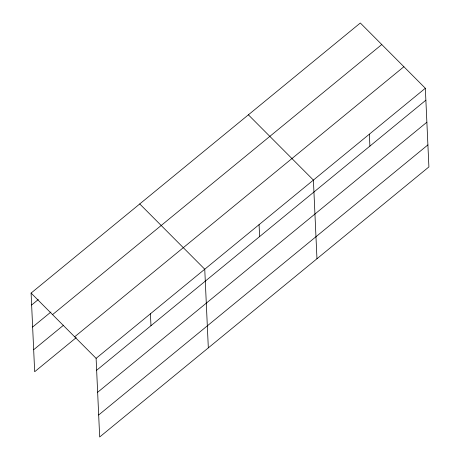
<?xml version="1.0" encoding="UTF-8"?>
<svg xmlns="http://www.w3.org/2000/svg" width="460" height="460" viewBox="0 0 460 460"><rect width="100%" height="100%" fill="white"/><g stroke="black" fill="none" stroke-linecap="round" stroke-linejoin="round"><path stroke-width="0.69" d="M31.096 293.077L360.324 23L425.333 88.262L428.904 166.922L99.676 437L96.105 358.346L31.096 293.077L34.667 371.737L76.239 337.628M31.636 305.003L38.289 299.546M32.637 327.025L50.928 312.018M52.549 314.617L381.777 44.539M33.666 349.715L63.601 325.157M74.652 336.806L403.88 66.729M96.105 358.346L425.333 88.262M96.646 370.265L425.874 100.188M97.646 392.288L426.874 122.21M98.676 414.978L427.903 144.9M248.383 114.827L313.398 180.09L316.969 258.75M139.742 203.952L204.752 269.215L208.322 347.875M369.363 134.176L369.903 146.102M259.072 224.652L259.612 236.578M150.431 313.783L150.972 325.703"/></g></svg>
